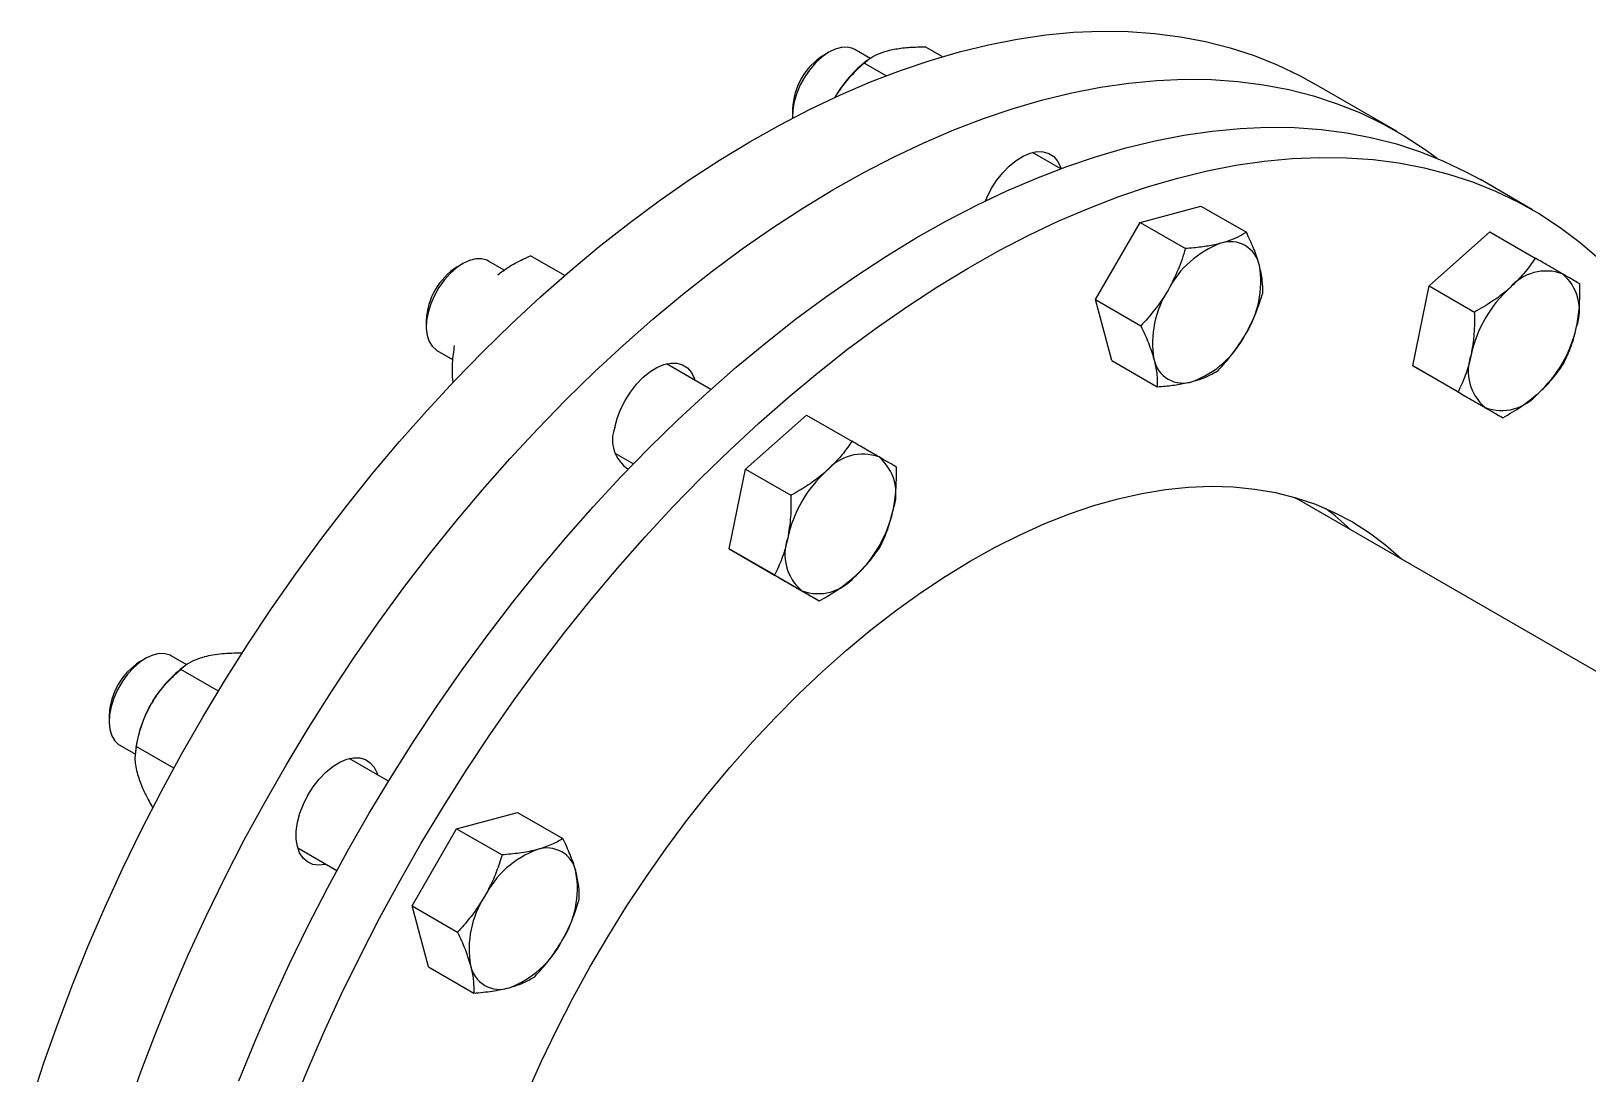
# Model space of a CAD drawing. Header units: inches. Extents: x 0.9 to 37.1, y -8.4 to 11.7.
# Drawn here: x 13.7691 to 13.9069, y 4.2174 to 4.3096 of the extents above; entities that cross this region are included whole.
import ezdxf

# ---------------------------------------------------------------- set-up
doc = ezdxf.new("R2010")
doc.units = ezdxf.units.IN
doc.header["$MEASUREMENT"] = 0

msp = doc.modelspace()

# ---------------------------------------------------------------- linework, layer by layer
at = {"color": 7, "linetype": 'Continuous', "lineweight": 25}
for p, q in [((13.8397191187947, 4.307728482760345), (13.83923195721862, 4.307447158937466)), ((13.8433639830465, 4.30716590213231), (13.84199810319405, 4.307954407787319)), ((13.84974622624419, 4.307330211246471), (13.84823417866835, 4.308203097732096)), ((13.84314272686846, 4.307016558514965), (13.84279649917661, 4.306745416275964)), ((13.84477779054494, 4.305643637172343), (13.84284489858195, 4.306759471951363)), ((13.88999682489109, 4.300703894460502), (13.88263112925373, 4.304956020042914)), ((13.83649715069891, 4.302709821796114), (13.83649715069891, 4.30214726558156)), ((13.86024955212644, 4.297418070590892), (13.85774355035159, 4.298864754621975)), ((13.9019660803018, 4.293794190389087), (13.89736252052845, 4.296451768878092)), ((13.86725113107635, 4.292670053834047), (13.87264041116275, 4.29411367961478)), ((13.87264041116275, 4.29411367961478), (13.87665772375381, 4.291794534420351)), ((13.86330590423688, 4.285836720520769), (13.86725113107635, 4.292670053834047)), ((13.86725113107635, 4.292670053834047), (13.87126844366741, 4.29035090863962)), ((13.89281654117045, 4.287049042146022), (13.89820582125684, 4.29182774670702)), ((13.89820582125684, 4.29182774670702), (13.90222313384791, 4.289508601512593)), ((13.81633706630669, 4.28797859775967), (13.81332450578241, 4.289717711932249)), ((13.80731061950129, 4.289019454351124), (13.8068234579252, 4.288738130528245)), ((13.81096835164728, 4.288449445245892), (13.80958960390063, 4.289245379378097)), ((13.81040013520521, 4.288045891434652), (13.81038799988319, 4.288036387866743)), ((13.89137248792351, 4.279992066223369), (13.89281654117045, 4.287049042146022)), ((13.89281654117045, 4.287049042146022), (13.89683385376151, 4.284729896951594)), ((13.86330590423688, 4.285836720520769), (13.86732321682795, 4.283517575326342)), ((13.86474995748382, 4.280447012988223), (13.86330590423688, 4.285836720520769)), ((13.8040886514055, 4.284000793386892), (13.8040886514055, 4.28343823717234)), ((13.80503268259305, 4.28135170485119), (13.80642291622804, 4.280549140056781)), ((13.82926432577236, 4.277887404202845), (13.82533505105818, 4.280155726212753)), ((13.86474995748382, 4.280447012988223), (13.86876727007488, 4.278127867793796)), ((13.89137248792351, 4.279992066223369), (13.89538980051457, 4.277672921028942)), ((13.89531771476297, 4.277713794861715), (13.89137248792351, 4.279992066223369)), ((13.89531771476297, 4.277713794861715), (13.89933502735403, 4.275394649667288)), ((13.83234145819041, 4.270849589253935), (13.8377307382768, 4.275628293814933)), ((13.8377307382768, 4.275628293814933), (13.84174805086787, 4.273309148620505)), ((13.82077812975059, 4.272262051685844), (13.82242339406224, 4.271312260815601)), ((13.83089740494347, 4.263792613331282), (13.83234145819041, 4.270849589253935)), ((13.83234145819041, 4.270849589253935), (13.83635877078147, 4.268530444059508)), ((13.88093465550733, 4.268347671723434), (13.88108780157278, 4.268260074139139)), ((13.95327161881891, 4.22658924343152), (13.88108780157278, 4.268260074139139)), ((13.83089740494347, 4.263792613331282), (13.83491471753453, 4.261473468136855)), ((13.83484263178293, 4.261514341969627), (13.83089740494347, 4.263792613331282)), ((13.83484263178293, 4.261514341969627), (13.838859944374, 4.2591951967752)), ((13.77924403581466, 4.25410489106897), (13.77875687423858, 4.253823567246091)), ((13.78290157083143, 4.253534995764018), (13.78152302021401, 4.254330816095943)), ((13.78777913786254, 4.254567935939813), (13.78775909568831, 4.25457950604072)), ((13.78266939007336, 4.253394334318179), (13.78232141619657, 4.253121824584588)), ((13.7856886195727, 4.251219975508832), (13.78236981560191, 4.253135880259989)), ((13.77602206771887, 4.249086230104738), (13.77602206771887, 4.248523673890186)), ((13.77696609890642, 4.246437141569036), (13.7783493452901, 4.245638610428953)), ((13.77841232241099, 4.246350341832162), (13.77834898828996, 4.245903110839793)), ((13.78174340409759, 4.244386635635054), (13.77842458876245, 4.24630254694671)), ((13.80073891244547, 4.243237717633956), (13.79726846737155, 4.245241162930602)), ((13.77988874985229, 4.240901231403541), (13.77986864200939, 4.240912839414164)), ((13.80677604809631, 4.239046462142673), (13.8121653281827, 4.240490087923404)), ((13.8121653281827, 4.240490087923404), (13.81618264077377, 4.238170942728977)), ((13.80283082125684, 4.232213128829394), (13.80677604809631, 4.239046462142673)), ((13.80677604809631, 4.239046462142673), (13.81079336068737, 4.236727316948246)), ((13.79271154606397, 4.237347488403691), (13.79618165939854, 4.235344234616099)), ((13.80427487450378, 4.226823421296848), (13.80283082125684, 4.232213128829394)), ((13.80283082125684, 4.232213128829394), (13.80684813384791, 4.229893983634967)), ((13.80427487450378, 4.226823421296848), (13.80829218709484, 4.224504276102421))]:
    msp.add_line(p, q, dxfattribs=at)
at = {"color": 7, "linetype": 'Continuous', "lineweight": 25, "flags": 128}
for points in [[(13.76912288380556, 4.214870446325373), (13.77025061927785, 4.218329785697922), (13.77147067704687, 4.221790480408147), (13.7727812665096, 4.225247451409341), (13.77418046419528, 4.228695625119847), (13.77566621658836, 4.232129940869247), (13.77723634314231, 4.235545358325593), (13.7788885394799, 4.238936864892787), (13.78062038077518, 4.242299483067257), (13.78242932531222, 4.245628277743135), (13.78431271821546, 4.248918363455197), (13.7862677953461, 4.252164911548963), (13.78829168735885, 4.255363157267413), (13.79038142391309, 4.258508406743921), (13.79253393803226, 4.261596043891156), (13.79474607060505, 4.264621537175824), (13.79701457502187, 4.267580446269319), (13.79933612193966, 4.270468428564518), (13.80170730416818, 4.273281245549154), (13.80412464167053, 4.276014769026419), (13.80658458667058, 4.278664987173664), (13.80908352885982, 4.281228010430294), (13.81161780069599, 4.283700077206245), (13.81418368278569, 4.286077559402629), (13.81677740934312, 4.288356967736471), (13.8193951737169, 4.290534956861716), (13.82203313397682, 4.29260833027898), (13.82468741855243, 4.294574045026859), (13.82735413191508, 4.296429216147891), (13.83002936029519, 4.298171120922633), (13.8327091774262, 4.299797202865618), (13.83538965030692, 4.301305075477366), (13.83806684497377, 4.302692525746881), (13.84073683227441, 4.303957517399568), (13.84339569363426, 4.305098193885737), (13.84603952680764, 4.306112881105345), (13.84866445160479, 4.307000089864975), (13.85126661558659, 4.307758518063426), (13.85384219971856, 4.308387052602733), (13.85638742397583, 4.308884771021784), (13.85889855289081, 4.309250942850166), (13.86137190103554, 4.309485030680224), (13.86380383843054, 4.309586690955789), (13.86619079587233, 4.309555774476387), (13.86852927017171, 4.309392326616217), (13.87081582929517, 4.309096587257549), (13.87304711740187, 4.308668990438676), (13.87521985976885, 4.308110163716894), (13.87733086759705, 4.307420927247481), (13.87937704269137, 4.306602292579997), (13.88135538200772, 4.305655461173708), (13.88263112925373, 4.304956020042914)], [(13.84199810319405, 4.307954407787319), (13.84182163340131, 4.308041599489849), (13.84135171802624, 4.308158406721813), (13.84082934640217, 4.308141802663057), (13.84027130798291, 4.307992320981689), (13.83969553858242, 4.307714766141943), (13.83912054390296, 4.307318058984741), (13.83856480474664, 4.306814950004528), (13.83804618302722, 4.306221609537886), (13.83758134767347, 4.305557108035617), (13.83718523887613, 4.304842803122756), (13.83687058789788, 4.304101653146936), (13.83664750788004, 4.303357479278198), (13.83652316879794, 4.302634199876993), (13.83650156701198, 4.301955061738391), (13.83650468098628, 4.301897365793542)], [(13.77761631491521, 4.214077660115512), (13.77883637268423, 4.217538354825738), (13.78014696214696, 4.220995325826931), (13.78154615983264, 4.224443499537436), (13.78303191222571, 4.227877815286837), (13.78460203877967, 4.231293232743183), (13.78625423511726, 4.234684739310377), (13.78798607641254, 4.238047357484848), (13.78979502094958, 4.241376152160725), (13.79167841385282, 4.244666237872787), (13.79363349098346, 4.247912785966554), (13.79565738299621, 4.251111031685003), (13.79774711955045, 4.254256281161512), (13.79989963366961, 4.257343918308745), (13.80211176624241, 4.260369411593413), (13.80438027065923, 4.263328320686909), (13.80670181757702, 4.266216302982108), (13.80907299980554, 4.269029119966744), (13.81149033730789, 4.27176264344401), (13.81395028230794, 4.274412861591253), (13.81644922449718, 4.276975884847884), (13.81898349633335, 4.279447951623834), (13.82154937842305, 4.281825433820218), (13.82414310498049, 4.284104842154061), (13.82676086935426, 4.286282831279306), (13.82939882961418, 4.288356204696569), (13.83205311418978, 4.290321919444449), (13.83471982755244, 4.292177090565482), (13.83739505593255, 4.293918995340223), (13.84007487306356, 4.295545077283209), (13.84275534594428, 4.297052949894955), (13.84543254061114, 4.298440400164471), (13.84810252791176, 4.299705391817158), (13.85076138927162, 4.300846068303326), (13.853405222445, 4.301860755522934), (13.85603014724215, 4.302747964282564), (13.85863231122395, 4.303506392481016), (13.86120789535592, 4.304134927020323), (13.86375311961319, 4.304632645439375), (13.86626424852817, 4.304998817267754), (13.8687375966729, 4.305232905097814), (13.8711695340679, 4.305334565373379), (13.87355649150969, 4.305303648893977), (13.87589496580907, 4.305140201033805), (13.87818152493253, 4.304844461675138), (13.88041281303924, 4.304416864856266), (13.88258555540621, 4.303858038134484), (13.88469656323441, 4.303168801665071), (13.88674273832873, 4.302350166997588), (13.88872107764508, 4.301403335591297), (13.89062867769768, 4.300329697051856), (13.89246273882041, 4.299130827091873), (13.89354245442984, 4.298340136881827)], [(13.78751265778432, 4.216743200244521), (13.78891185547, 4.220191373955027), (13.79039760786307, 4.223625689704427), (13.79196773441703, 4.227041107160773), (13.79361993075462, 4.230432613727967), (13.7953517720499, 4.233795231902437), (13.79716071658694, 4.237124026578315), (13.79904410949018, 4.240414112290377), (13.80099918662082, 4.243660660384143), (13.80302307863357, 4.246858906102593), (13.80511281518781, 4.250004155579101), (13.80726532930698, 4.253091792726336), (13.80947746187977, 4.256117286011004), (13.81174596629659, 4.259076195104498), (13.81406751321438, 4.261964177399697), (13.8164386954429, 4.264776994384333), (13.81885603294525, 4.2675105178616), (13.8213159779453, 4.270160736008844), (13.82381492013455, 4.272723759265475), (13.82634919197071, 4.275195826041425), (13.82891507406041, 4.277573308237809), (13.83150880061785, 4.279852716571651), (13.83412656499162, 4.282030705696895), (13.83676452525154, 4.28410407911416), (13.83941880982714, 4.28606979386204), (13.8420855231898, 4.287924964983072), (13.84476075156991, 4.289666869757813), (13.84744056870092, 4.291292951700798), (13.85012104158164, 4.292800824312545), (13.85279823624849, 4.29418827458206), (13.85546822354912, 4.295453266234748), (13.85812708490898, 4.296593942720916), (13.86077091808236, 4.297608629940525), (13.86339584287951, 4.298495838700155), (13.86599800686131, 4.299254266898606), (13.86857359099328, 4.299882801437913), (13.87111881525055, 4.300380519856963), (13.87362994416553, 4.300746691685345), (13.87610329231026, 4.300980779515404), (13.87853522970526, 4.301082439790969), (13.88092218714705, 4.301051523311568), (13.88326066144643, 4.300888075451395), (13.88554722056989, 4.300592336092728), (13.8877785086766, 4.300164739273856), (13.88995125104357, 4.299605912552074), (13.89206225887177, 4.298916676082661), (13.89410843396609, 4.298098041415177), (13.89608677328244, 4.297151210008887), (13.89736252052845, 4.296451768878092)], [(13.79211621755767, 4.214085621755515), (13.79351541524335, 4.217533795466021), (13.79500116763642, 4.220968111215421), (13.79657129419038, 4.224383528671765), (13.79822349052797, 4.22777503523896), (13.79995533182325, 4.231137653413431), (13.80176427636029, 4.234466448089309), (13.80364766926353, 4.23775653380137), (13.80560274639417, 4.241003081895137), (13.80762663840692, 4.244201327613586), (13.80971637496116, 4.247346577090094), (13.81186888908032, 4.250434214237329), (13.81408102165312, 4.253459707521998), (13.81634952606993, 4.256418616615492), (13.81867107298773, 4.25930659891069), (13.82104225521625, 4.262119415895326), (13.8234595927186, 4.264852939372593), (13.82591953771865, 4.267503157519838), (13.82841847990789, 4.270066180776468), (13.83095275174406, 4.272538247552419), (13.83351863383376, 4.274915729748803), (13.83611236039119, 4.277195138082645), (13.83873012476498, 4.27937312720789), (13.84136808502489, 4.281446500625154), (13.84402236960049, 4.283412215373033), (13.84668908296315, 4.285267386494064), (13.84936431134326, 4.287009291268806), (13.85204412847427, 4.288635373211792), (13.85472460135499, 4.290143245823539), (13.85740179602185, 4.291530696093054), (13.86007178332247, 4.292795687745742), (13.86273064468233, 4.29393636423191), (13.86537447785571, 4.294951051451518), (13.86799940265286, 4.295838260211148), (13.87060156663466, 4.2965966884096), (13.87317715076663, 4.297225222948906), (13.8757223750239, 4.297722941367957), (13.87823350393888, 4.298089113196339), (13.88070685208361, 4.298323201026397), (13.88313878947861, 4.298424861301962), (13.8855257469204, 4.298393944822561), (13.88786422121978, 4.29823049696239), (13.89015078034324, 4.297934757603723), (13.89238206844994, 4.29750716078485), (13.89455481081692, 4.296948334063068), (13.89666581864511, 4.296259097593655), (13.89871199373944, 4.29544046292617), (13.90069033305579, 4.294493631519881), (13.90259793310839, 4.29341999298044), (13.90443199423112, 4.292221123020457), (13.90618982468637, 4.29089878114692), (13.90786884461554, 4.289454908078881)], [(13.85357293922117, 4.294567568934159), (13.8536893223624, 4.294843396124045), (13.85408517183521, 4.29562991384338), (13.85455699108113, 4.296375009312222), (13.85509120671948, 4.297057247490525), (13.85567245033899, 4.297657001628048), (13.856284000619, 4.298157017890222), (13.85690826437141, 4.298542911719562), (13.85752728266464, 4.298803581653195), (13.85812324746944, 4.29893152869173), (13.85867901396345, 4.298923072031821), (13.85917859375653, 4.298778454956174), (13.8596076148476, 4.298501837834755), (13.85995373508099, 4.298101178438511), (13.86020699720776, 4.297588003008793), (13.86026522878114, 4.297409020650767)], [(13.80958960390063, 4.289245379378097), (13.80944943811362, 4.289316902329215), (13.80898460275987, 4.28944471635576), (13.80846598104045, 4.289439268930711), (13.80791024188413, 4.289300735138793), (13.80733524720467, 4.289033567570064), (13.80675947780418, 4.288646353210008), (13.80620143938492, 4.288151537446758), (13.80567906776086, 4.287565024066083), (13.80520915238578, 4.28690566409062), (13.80480679672651, 4.286194649892506), (13.80448493282498, 4.28545483405309), (13.80425390565183, 4.284709994862176), (13.80412114061048, 4.283984072064213), (13.80409090487861, 4.283300397415223), (13.80416417025751, 4.28268094478095), (13.80433858193763, 4.282145623878749), (13.80460853418406, 4.281711640362878), (13.80496535050948, 4.281392942820622), (13.80503268259305, 4.28135170485119)], [(13.8207600717968, 4.274528112970044), (13.82097233123788, 4.275329054427774), (13.82128082306898, 4.276134367714825), (13.82167667254179, 4.276920885434159), (13.82214849178771, 4.277665980903001), (13.82268270742606, 4.278348219081304), (13.82326395104558, 4.278947973218827), (13.82387550132559, 4.279447989481), (13.82449976507799, 4.279833883310342), (13.82511878337122, 4.280094553243975), (13.82571474817603, 4.28022250028251), (13.82627051467004, 4.280214043622599), (13.82677009446311, 4.280069426546953), (13.82719911555418, 4.279792809425535), (13.82754523578757, 4.279392150029291), (13.82779849791435, 4.278878974599572), (13.82785672948772, 4.278699992241545)], [(13.81301181927001, 4.215666426111927), (13.81427800623674, 4.21848554114839), (13.81562695389733, 4.22128214487279), (13.81705574073152, 4.2240501804642), (13.81856127230519, 4.226783652973907), (13.8201402879722, 4.229476642309137), (13.82178936793623, 4.232123316054656), (13.82350494065729, 4.234717942104485), (13.82528329058687, 4.237254901076364), (13.82712056621503, 4.239728698482081), (13.82901278841188, 4.242133976627317), (13.8309558590455, 4.244465526215206), (13.83294556985757, 4.246718297628523), (13.83497761157753, 4.248887411866029), (13.83704758325551, 4.250968171109298), (13.83915100179378, 4.252956068897145), (13.84128331165619, 4.254846799885621), (13.84343989473437, 4.256636269172428), (13.84561608034961, 4.258320601165563), (13.84780715536845, 4.259896147976993), (13.85000837441031, 4.26135949732316), (13.85221497012489, 4.262707479915237), (13.85442216351723, 4.263937176323094), (13.85662517429795, 4.265045923298136), (13.85881923123625, 4.266031319541307), (13.86099958249337, 4.266891230903771), (13.863161505914, 4.267623795008998), (13.86530031925342, 4.268227425286263), (13.8674113903182, 4.268700814406797), (13.8694901469985, 4.269042937115181), (13.87153208717025, 4.26925305244981), (13.87353278844573, 4.269330705347657), (13.87548791775148, 4.269275727629838), (13.87739324071279, 4.269088238365845), (13.8792446308244, 4.268768643615677), (13.88103807838758, 4.268317635550395), (13.88276969919428, 4.267736190953039), (13.88443574293942, 4.267025569103134), (13.88603260134324, 4.266187309049367), (13.88755681596602, 4.265223226276352), (13.88900508569829, 4.264135408772698), (13.89037427391032, 4.262926212508884), (13.89044526137456, 4.262858127579241)], [(13.78152302021401, 4.254330816095943), (13.78141867989007, 4.254385771001181), (13.78095902858612, 4.25452456321799), (13.780444272837, 4.254530273645764), (13.77989095731603, 4.254402718746657), (13.77931686603934, 4.254145998240078), (13.77874045077291, 4.253768363334339), (13.7781802379777, 4.253281951526031), (13.77765423335386, 4.252702396490892), (13.77717934312283, 4.252048325604611), (13.77677083064736, 4.251340761243646), (13.77644182585454, 4.250602445108743), (13.77620290322911, 4.249857107287966), (13.77606174194085, 4.249128703552142), (13.77602287902971, 4.248440645396672), (13.77608756358163, 4.247815047576808), (13.77625371658188, 4.247272017321227), (13.77651599773633, 4.246829008069148), (13.77686597711287, 4.246500258502443), (13.77696609890642, 4.246437141569036)], [(13.79269348811017, 4.239613549687893), (13.79290574755125, 4.240414491145622), (13.79321423938235, 4.241219804432673), (13.79361008885517, 4.242006322152008), (13.79408190810108, 4.242751417620851), (13.79461612373943, 4.243433655799153), (13.79519736735895, 4.244033409936677), (13.79580891763896, 4.244533426198851), (13.79643318139136, 4.244919320028193), (13.79705219968459, 4.245179989961825), (13.7976481644894, 4.24530793700036), (13.79820393098341, 4.245299480340449), (13.79870351077649, 4.245154863264804), (13.79913253186755, 4.244878246143385), (13.79947865210094, 4.244477586747141), (13.79973191422772, 4.243964411317423), (13.7997901458011, 4.243785428959391)], [(13.79523322449351, 4.235891754432488), (13.79514753508811, 4.235872042192812), (13.79456958737544, 4.23581208099259), (13.7940400064104, 4.235888894582203), (13.79357402727315, 4.236100273174538), (13.79318505533506, 4.236440135792344), (13.79288428061058, 4.236898705206895), (13.79268035584093, 4.237462789211049), (13.79257914757044, 4.238116160135035), (13.79258356737678, 4.238840021686955), (13.79269348811017, 4.239613549687893)]]:
    msp.add_lwpolyline(points, dxfattribs=at)
at = {"color": 7, "linetype": 'Continuous', "lineweight": 25}
for centre, radius, start, end in [((13.84237563120612, 4.30247430090362), 0.005883196679058201, 122.2997006671815, 177.7056758654966), ((13.8494394472475, 4.298510910556454), 0.01057997370116131, 128.8938449251032, 150.5365336088757), ((13.87524313549788, 4.288348082727057), 0.002616873407542941, 11.06996169794497, 108.919286547304), ((13.87736647461419, 4.282771015191132), 0.008583448034914726, 110.2567276937633, 152.8704367937192), ((13.8099712572953, 4.283762890961721), 0.005887414510519142, 122.3212517154342, 177.6841248172397), ((13.86935020394674, 4.287398208283102), 0.008584854303465098, 327.1308904354628, 9.739794254309524), ((13.90319110173441, 4.284145033917049), 0.004226779456176956, 70.13598149328354, 139.8555380385976), ((13.9075080994784, 4.278567021899516), 0.0112211479227692, 132.2728414399962, 167.7271584143866), ((13.90190141625819, 4.284888637382647), 0.004227805813529073, 340.1450304065559, 49.852697578678), ((13.87693792502975, 4.282025916616345), 0.008584854303463146, 147.1308904354424, 189.7397942542889), ((13.86892165436229, 4.286653109708329), 0.008583448034927504, 290.2567276937924, 332.8704367936771), ((13.89491319687136, 4.285837951965662), 0.01122114792275468, 312.272841439971, 347.7271584144084), ((13.87104499347861, 4.281076042172394), 0.002616873407544069, 191.0699616979457, 288.9192865473169), ((13.90051988009155, 4.279516336482536), 0.004227805813529172, 160.1450304065323, 229.8526975786711), ((13.89923019461533, 4.280259939948132), 0.004226779456174587, 250.1359814932777, 319.8555380386392), ((13.82367292634635, 4.273448189211683), 0.003106598936251841, 159.6580332651881, 236.8377247108728), ((13.84271601875437, 4.267945581024964), 0.00422677945617445, 70.13598149327119, 139.8555380386345), ((13.84142633327815, 4.268689184490559), 0.004227805813532211, 340.1450304065608, 49.85269757864124), ((13.84703301649835, 4.262367569007434), 0.01122114792275511, 132.2728414399719, 167.7271584144081), ((13.83443811389131, 4.269638499073577), 0.01122114792275995, 312.2728414399739, 347.7271584143954), ((13.86975327388895, 4.248822438238995), 0.02318410440520574, 46.05701836928078, 53.17548142220049), ((13.84004479711151, 4.263316883590449), 0.004227805813528786, 160.145030406553, 229.8526975786834), ((13.83875511163529, 4.264060487056045), 0.004226779456175392, 250.1359814932818, 319.8555380386169), ((13.78196075925799, 4.248815950123396), 0.005944838809009532, 122.6112070126907, 177.3941695200224), ((13.78888921982117, 4.244951011749249), 0.01048323551397876, 128.7927650676031, 150.6376134663564), ((13.78877312148773, 4.244748649773502), 0.01048387213577342, 149.3625335858981, 171.2121214549297), ((13.81689139163416, 4.229147423499747), 0.00858344803492621, 110.2567276937852, 152.8704367936776), ((13.81476805251784, 4.23472449103568), 0.002616873407544621, 11.06996169798126, 108.9192865472914), ((13.8088751209667, 4.233774616591729), 0.008584854303468299, 327.1308904354641, 9.73979425429383), ((13.81646284204971, 4.228402324924971), 0.008584854303469175, 147.1308904354665, 189.7397942542935), ((13.80844657138226, 4.233029518016946), 0.008583448034917927, 290.2567276937691, 332.8704367937044), ((13.81056991049857, 4.227452450481018), 0.002616873407543371, 191.0699616979439, 288.9192865473049)]:
    msp.add_arc(centre, radius, start, end, dxfattribs=at)
for points, knots in [([(13.84284489858195, 4.306759471951363), (13.8429772895701, 4.306875862490083), (13.84329051413852, 4.307151231507039), (13.84392882140481, 4.307542961028753), (13.84457025637518, 4.307749013379611), (13.84489504025688, 4.30785334583019)], [0, 0, 0, 0, 0.2654708005954765, 0.6280788300799357, 1, 1, 1, 1]), ([(13.84489504025688, 4.30785334583019), (13.84495718298252, 4.307869416480385), (13.84536508118211, 4.307974902508123), (13.84622382435956, 4.308115656896326), (13.84731433887526, 4.308189965945344), (13.84800643293713, 4.30819984639594), (13.84823417866835, 4.308203097732096)], [0, 0, 0, 0, 0.0662543887300802, 0.4348867160202416, 0.8140395284738057, 1, 1, 1, 1]), ([(13.84284489858195, 4.306759471951365), (13.8423690454082, 4.306326089572148), (13.84140000598187, 4.305443538744922), (13.84058843254337, 4.304336714744879), (13.84023729865172, 4.303731267236563), (13.84022778679395, 4.303714866283185)], [0, 0, 0, 0, 0.4841952181635558, 0.9860273763411902, 1, 1, 1, 1]), ([(13.87665772375381, 4.291794534420351), (13.87641413422874, 4.291651588500486), (13.87592465287551, 4.291364345597592), (13.87515398356203, 4.291043698392884), (13.87460364063203, 4.290884164781661), (13.87439465128451, 4.290823582872638)], [0, 0, 0, 0, 0.380593487973868, 0.7647841813874858, 1, 1, 1, 1]), ([(13.87781131795118, 4.28885054199673), (13.87779368423643, 4.288914730623509), (13.87766017381403, 4.289400722985249), (13.87732154964126, 4.290367189460105), (13.87688034663672, 4.291315855212487), (13.87665772375381, 4.291794534420351)], [0, 0, 0, 0, 0.07010571820324434, 0.5307925293049198, 1, 1, 1, 1]), ([(13.81041403270248, 4.288035049969079), (13.81071008386906, 4.288258944800591), (13.81139133635115, 4.288774156111719), (13.81240624193399, 4.289305071370144), (13.81309715024378, 4.289615545090528), (13.81332450578241, 4.289717711932249)], [0, 0, 0, 0, 0.3402184943845898, 0.7828872840778969, 1, 1, 1, 1]), ([(13.87126844366741, 4.290350908639621), (13.87106870485624, 4.289726393193875), (13.87066556508276, 4.288465911999139), (13.87004200838683, 4.287282290252271), (13.86972739782158, 4.286685103325632)], [0, 0, 0, 0, 0.4954579634770109, 1, 1, 1, 1]), ([(13.87439465128451, 4.290823582872638), (13.87402503630984, 4.290736798654033), (13.87328028005797, 4.290561932661579), (13.8722002045131, 4.290426507831609), (13.87151133842072, 4.290370616107661), (13.87126844366741, 4.29035090863962)], [0, 0, 0, 0, 0.3894480145147129, 0.7847188654868371, 1, 1, 1, 1]), ([(13.87810177700074, 4.286404826887805), (13.87810513898317, 4.286772849226466), (13.87811192458897, 4.287515641482903), (13.87791212516131, 4.288402888553056), (13.87781131795118, 4.28885054199673)], [0, 0, 0, 0, 0.4954579634770053, 1, 1, 1, 1]), ([(13.90222313384791, 4.289508601512593), (13.90190613473888, 4.289050926437856), (13.90126632443733, 4.28812718495326), (13.9003981113685, 4.287291665341312), (13.89996006137861, 4.286870110574746)], [0, 0, 0, 0, 0.4954579634770109, 1, 1, 1, 1]), ([(13.90462731484154, 4.288120327174417), (13.90435286223967, 4.288278814080078), (13.90379985355469, 4.288598157510188), (13.90296039247151, 4.289082891444608), (13.90241532506557, 4.289397625887869), (13.90222313384791, 4.289508601512593)], [0, 0, 0, 0, 0.389448014514714, 0.7847188654868585, 1, 1, 1, 1]), ([(13.89996006137861, 4.286870110574746), (13.89989565990009, 4.286813760151641), (13.89940805597058, 4.286387113304943), (13.89840181690049, 4.285632871776937), (13.89735969115488, 4.285032721626888), (13.89683385376151, 4.284729896951594)], [0, 0, 0, 0, 0.07010571820324611, 0.5307925293049249, 1, 1, 1, 1]), ([(13.90616836068737, 4.287230330150938), (13.90601467343921, 4.287319098004932), (13.90570584635732, 4.287497472708379), (13.90517788586223, 4.287802382254794), (13.90477884728891, 4.288032819895633), (13.90462731484154, 4.288120327174417)], [0, 0, 0, 0, 0.3805934879738687, 0.7647841813874844, 1, 1, 1, 1]), ([(13.9058779016378, 4.283452703532264), (13.9058945043023, 4.283536656400086), (13.90602020831773, 4.28417229007158), (13.90617031216969, 4.285420893229665), (13.90616901514305, 4.286623511297556), (13.90616836068737, 4.287230330150938)], [0, 0, 0, 0, 0.0701057182032467, 0.5307925293049194, 0.9999999999999999, 0.9999999999999999, 0.9999999999999999, 0.9999999999999999]), ([(13.86972739782158, 4.286685103325632), (13.86968011453268, 4.286604396789166), (13.86932211782209, 4.285993342117443), (13.86856024276436, 4.284891414431124), (13.86773807000769, 4.28397831063051), (13.86732321682795, 4.283517575326342)], [0, 0, 0, 0, 0.07010571820324442, 0.530792529304915, 1, 1, 1, 1]), ([(13.87656073115491, 4.282739021573818), (13.87660698339357, 4.282820323322921), (13.87695717369719, 4.283435884537464), (13.87753052843411, 4.284646642688466), (13.87791020115959, 4.285815196319679), (13.87810177700074, 4.286404826887805)], [0, 0, 0, 0, 0.07010571820324736, 0.5307925293049112, 1, 1, 1, 1]), ([(13.89683385376151, 4.284729896951594), (13.89683721574394, 4.284087221234375), (13.89684400134974, 4.282790086533563), (13.89664420192207, 4.28156857450131), (13.89654339471194, 4.280952270332921)], [0, 0, 0, 0, 0.4954579634770006, 1, 1, 1, 1]), ([(13.86732321682795, 4.283517575326342), (13.86756109940609, 4.283010285467256), (13.86804122606804, 4.281986404741786), (13.86833073938618, 4.281047366945055), (13.86847681102532, 4.280573582902721)], [0, 0, 0, 0, 0.4954579634770093, 1, 1, 1, 1]), ([(13.87415655016128, 4.279571493574528), (13.87459753353302, 4.280056741499847), (13.87548758557424, 4.281036134225549), (13.87620085616065, 4.28216796524584), (13.87656073115491, 4.282739021573818)], [0, 0, 0, 0, 0.4954579634770066, 1, 1, 1, 1]), ([(13.90472430744043, 4.280173354228285), (13.90496219001857, 4.280676762425081), (13.90544231668052, 4.281692808656859), (13.90573182999867, 4.282862529962534), (13.9058779016378, 4.283452703532264)], [0, 0, 0, 0, 0.4954579634770069, 1, 1, 1, 1]), ([(13.80656870070428, 4.281782580398385), (13.80649300491481, 4.281274863436288), (13.80633887795264, 4.280241082382405), (13.8063722400537, 4.279109360030691), (13.80642949851985, 4.278521605362839), (13.80643210315715, 4.278494868919652)], [0, 0, 0, 0, 0.4794977122872123, 0.9763228084697086, 1, 1, 1, 1]), ([(13.86847681102532, 4.280573582902721), (13.86849341368982, 4.280509989488578), (13.86861911770524, 4.28002850366966), (13.8687692215572, 4.279170867659484), (13.86876792453056, 4.278477651737703), (13.86876727007488, 4.278127867793796)], [0, 0, 0, 0, 0.07010571820324346, 0.5307925293049105, 1, 1, 1, 1]), ([(13.89654339471194, 4.280952270332921), (13.8965257609972, 4.280868912677735), (13.8963922505748, 4.280237785549063), (13.89605362640203, 4.279098012855657), (13.89561242339749, 4.278150844618366), (13.89538980051457, 4.277672921028942)], [0, 0, 0, 0, 0.07010571820324563, 0.5307925293049113, 1, 1, 1, 1]), ([(13.90246123497114, 4.277534863290438), (13.90252460539942, 4.27759180892618), (13.90300440292195, 4.2780229623157), (13.90382212167123, 4.278886034308386), (13.90442174738566, 4.279741634289034), (13.90472430744043, 4.280173354228285)], [0, 0, 0, 0, 0.07010571820324679, 0.5307925293049264, 1, 1, 1, 1]), ([(13.86876727007488, 4.278127867793796), (13.86901016533828, 4.278147575555712), (13.86969284671484, 4.278202966187241), (13.87077333480178, 4.278337986476541), (13.87151846966401, 4.278512642134753), (13.87189347769198, 4.278600542026813)], [0, 0, 0, 0, 0.2152816572951914, 0.6050705810156096, 1, 1, 1, 1]), ([(13.87189347769198, 4.278600542026813), (13.87210246909285, 4.278661122747369), (13.8726493182829, 4.27881963892474), (13.87342067834958, 4.279139920189722), (13.8739103458914, 4.279427099933655), (13.87415655016128, 4.279571493574528)], [0, 0, 0, 0, 0.2352153999993374, 0.6154671935981766, 1, 1, 1, 1]), ([(13.89538980051457, 4.277672921028942), (13.8955819920558, 4.277561945217335), (13.89612216556141, 4.277250036624419), (13.89696209193751, 4.276765034109157), (13.8975154766227, 4.276445473617408), (13.89779398150821, 4.276284646690766)], [0, 0, 0, 0, 0.2152816572951922, 0.6050705810156102, 1, 1, 1, 1]), ([(13.89933502735403, 4.275394649667288), (13.89989327102363, 4.2757130572216), (13.90101999359293, 4.276355710237161), (13.90197792055224, 4.277139439122531), (13.90246123497114, 4.277534863290438)], [0, 0, 0, 0, 0.4954579634770078, 1, 1, 1, 1]), ([(13.89779398150821, 4.276284646690766), (13.8979455160099, 4.276197138226043), (13.89834202284786, 4.275968162618155), (13.89887066368973, 4.275662860310568), (13.89917966290725, 4.275484386228131), (13.89933502735403, 4.275394649667288)], [0, 0, 0, 0, 0.2352153999993367, 0.6154671935981773, 1, 1, 1, 1]), ([(13.84174805086787, 4.273309148620505), (13.8415044613428, 4.272958571038414), (13.84101497998957, 4.272254102366185), (13.84024431067609, 4.271372912791092), (13.83969396774609, 4.270863937806852), (13.83948497839857, 4.270670657682658)], [0, 0, 0, 0, 0.3805934879738687, 0.7647841813874864, 1, 1, 1, 1]), ([(13.8441522318615, 4.27192087428233), (13.8441049485726, 4.27194817912073), (13.84374695186201, 4.272154912674113), (13.84298507680428, 4.272594859071853), (13.84216290404761, 4.273069602074395), (13.84174805086787, 4.273309148620505)], [0, 0, 0, 0, 0.07010571820324495, 0.5307925293049239, 1, 1, 1, 1]), ([(13.84569327770733, 4.271030877258851), (13.84549353889616, 4.271146244141121), (13.84509039912268, 4.271379093122821), (13.84446684242675, 4.271739190179837), (13.8441522318615, 4.27192087428233)], [0, 0, 0, 0, 0.4954579634770068, 1, 1, 1, 1]), ([(13.83948497839857, 4.270670657682658), (13.8391153634239, 4.270364093472649), (13.83837060717202, 4.269746381454328), (13.83729053162716, 4.269055251225637), (13.83660166553478, 4.268667252670579), (13.83635877078147, 4.268530444059508)], [0, 0, 0, 0, 0.3894480145147165, 0.7847188654868581, 1, 1, 1, 1]), ([(13.84540281865776, 4.267253250640175), (13.84541942132226, 4.267337203507999), (13.84554512533769, 4.267972837179493), (13.84569522918965, 4.269221440337578), (13.84569393216301, 4.270424058405468), (13.84569327770733, 4.271030877258851)], [0, 0, 0, 0, 0.07010571820324778, 0.5307925293049113, 1, 1, 1, 1]), ([(13.83635877078147, 4.268530444059508), (13.8363621327639, 4.267887768342288), (13.8363689183697, 4.266590633641475), (13.83616911894203, 4.265369121609223), (13.8360683117319, 4.264752817440832)], [0, 0, 0, 0, 0.4954579634769993, 1, 1, 1, 1]), ([(13.84424922446039, 4.263973901336198), (13.84448710703853, 4.264477309532992), (13.84496723370048, 4.265493355764771), (13.84525674701863, 4.266663077070446), (13.84540281865776, 4.267253250640175)], [0, 0, 0, 0, 0.4954579634770081, 1, 1, 1, 1]), ([(13.8360683117319, 4.264752817440832), (13.83605067801716, 4.264669459785646), (13.83591716759476, 4.264038332656976), (13.83557854342199, 4.262898559963569), (13.83513734041745, 4.261951391726279), (13.83491471753453, 4.261473468136855)], [0, 0, 0, 0, 0.07010571820324907, 0.5307925293049115, 0.9999999999999999, 0.9999999999999999, 0.9999999999999999, 0.9999999999999999]), ([(13.8419861519911, 4.26133541039835), (13.84219514339196, 4.261528689331811), (13.84274199258202, 4.262034425107443), (13.8435133526487, 4.262915272776689), (13.84400302019051, 4.263619710745629), (13.84424922446039, 4.263973901336198)], [0, 0, 0, 0, 0.235215399999337, 0.6154671935981763, 0.9999999999999999, 0.9999999999999999, 0.9999999999999999, 0.9999999999999999]), ([(13.83491471753453, 4.261473468136855), (13.83535570090627, 4.261218833734159), (13.8362457529475, 4.260704896283426), (13.83695902353391, 4.260293008499832), (13.83731889852817, 4.260085193798679)], [0, 0, 0, 0, 0.495457963477008, 1, 1, 1, 1]), ([(13.838859944374, 4.2591951967752), (13.83910283963739, 4.259332006110943), (13.83978552101395, 4.2597165224014), (13.84086600910089, 4.260407126259956), (13.84161114396313, 4.261024633972256), (13.8419861519911, 4.26133541039835)], [0, 0, 0, 0, 0.2152816572951922, 0.6050705810155991, 1, 1, 1, 1]), ([(13.83731889852817, 4.260085193798679), (13.83736515076682, 4.260058484172916), (13.83771534107044, 4.259856257162354), (13.83828869580736, 4.259525141229294), (13.83866836853284, 4.259305848057353), (13.838859944374, 4.2591951967752)], [0, 0, 0, 0, 0.07010571820324582, 0.5307925293049253, 1, 1, 1, 1]), ([(13.78441995727684, 4.254229754138816), (13.78406749717149, 4.254114638410691), (13.78334984027531, 4.253880247071375), (13.78274576064343, 4.253474254753328), (13.78245470665867, 4.253212287620495), (13.78236981560191, 4.253135880259989)], [0, 0, 0, 0, 0.4060446745436679, 0.8267623950147113, 1, 1, 1, 1]), ([(13.78775909568831, 4.25457950604072), (13.78717101225002, 4.254565005931564), (13.78597342427728, 4.254535477542906), (13.78491216342287, 4.254360573573675), (13.78443293897665, 4.25423320443834), (13.78441995727684, 4.254229754138816)], [0, 0, 0, 0, 0.4841952181635583, 0.9860273763411921, 1, 1, 1, 1]), ([(13.77975270381391, 4.250091274591811), (13.77979837790763, 4.250168811887854), (13.78009817777002, 4.250677758399802), (13.78075512584456, 4.251571682097014), (13.78162249149904, 4.252478860086857), (13.78218478351747, 4.25297320678045), (13.78236981560191, 4.253135880259989)], [0, 0, 0, 0, 0.06625438873007801, 0.4348867160202422, 0.8140395284738069, 1, 1, 1, 1]), ([(13.77842458876245, 4.24630254694671), (13.77849584856079, 4.24664710028681), (13.77866444251038, 4.247462280932908), (13.77906173036138, 4.24875357850087), (13.77952044065781, 4.249641622705984), (13.77975270381391, 4.250091274591811)], [0, 0, 0, 0, 0.2654708005955088, 0.6280788300799403, 1, 1, 1, 1]), ([(13.77842458876245, 4.24630254694671), (13.7783675846381, 4.24598136160982), (13.77825149999896, 4.245327291674446), (13.77837177268271, 4.244470081178275), (13.77849867924866, 4.243992686307378), (13.77850211701765, 4.243979754168898)], [0, 0, 0, 0, 0.4841952181635701, 0.9860273763411911, 1, 1, 1, 1]), ([(13.77850211701765, 4.243979754168898), (13.77862761705699, 4.243588628225397), (13.77888315227174, 4.242792242403652), (13.77941134277994, 4.241732391958108), (13.7797653806, 4.241097900191237), (13.77986864200939, 4.240912839414164)], [0, 0, 0, 0, 0.4060446745436692, 0.8267623950146965, 1, 1, 1, 1]), ([(13.81391956830447, 4.237199991181263), (13.81385516682595, 4.237183175665256), (13.81336756289644, 4.237055860083863), (13.81236132382635, 4.236865983640061), (13.81131919808074, 4.236773820676527), (13.81079336068737, 4.236727316948246)], [0, 0, 0, 0, 0.07010571820324506, 0.530792529304923, 1, 1, 1, 1]), ([(13.81618264077377, 4.238170942728977), (13.81586564166474, 4.237984083382106), (13.81522583136319, 4.237606938678322), (13.81435761829436, 4.237336459364896), (13.81391956830447, 4.237199991181263)], [0, 0, 0, 0, 0.495457963477013, 1, 1, 1, 1]), ([(13.81733623497114, 4.235226950305355), (13.81731860125639, 4.235291138932134), (13.81718509083399, 4.235777131293873), (13.81684646666122, 4.236743597768731), (13.81640526365668, 4.237692263521111), (13.81618264077377, 4.238170942728977)], [0, 0, 0, 0, 0.07010571820324728, 0.5307925293049212, 1, 1, 1, 1]), ([(13.81079336068737, 4.236727316948246), (13.81063967343921, 4.236248824551783), (13.81033084635732, 4.235287317255178), (13.80980288586223, 4.234060796565904), (13.80940384728891, 4.233336542621394), (13.80925231484154, 4.233061511634258)], [0, 0, 0, 0, 0.380593487973868, 0.7647841813874868, 1, 1, 1, 1]), ([(13.8176266940207, 4.23278123519643), (13.81763005600313, 4.23314925753509), (13.81763684160893, 4.233892049791528), (13.81743704218127, 4.234779296861681), (13.81733623497114, 4.235226950305355)], [0, 0, 0, 0, 0.4954579634770069, 1, 1, 1, 1]), ([(13.80925231484154, 4.233061511634258), (13.80897786223967, 4.23261954843692), (13.80842485355469, 4.231729014024429), (13.80758539247151, 4.230695532575498), (13.80704032506557, 4.23010293428263), (13.80684813384791, 4.229893983634967)], [0, 0, 0, 0, 0.3894480145147173, 0.7847188654868388, 1, 1, 1, 1]), ([(13.81608564817487, 4.229115429882443), (13.81623718267657, 4.22939045967745), (13.81663368951452, 4.230110105653393), (13.8171623303564, 4.231336299243274), (13.81747132957392, 4.232297795831427), (13.8176266940207, 4.23278123519643)], [0, 0, 0, 0, 0.2352153999993357, 0.6154671935981749, 1, 1, 1, 1]), ([(13.80684813384791, 4.229893983634967), (13.80708601642605, 4.229386693775881), (13.807566143088, 4.228362813050411), (13.80785565640614, 4.22742377525368), (13.80800172804528, 4.226949991211345)], [0, 0, 0, 0, 0.4954579634770079, 1, 1, 1, 1]), ([(13.81368146718124, 4.225947901883152), (13.81387365872246, 4.226156853520883), (13.81441383222807, 4.226744132950235), (13.81525375860418, 4.227777012974033), (13.81580714328936, 4.228667346794284), (13.81608564817487, 4.229115429882443)], [0, 0, 0, 0, 0.2152816572951895, 0.6050705810156078, 1, 1, 1, 1]), ([(13.80800172804528, 4.226949991211345), (13.80801833070977, 4.226886397797203), (13.8081440347252, 4.226404911978285), (13.80829413857716, 4.225547275968109), (13.80829284155052, 4.224854060046328), (13.80829218709484, 4.224504276102421)], [0, 0, 0, 0, 0.07010571820324564, 0.5307925293049117, 1, 1, 1, 1]), ([(13.80829218709484, 4.224504276102421), (13.80885043076443, 4.224551867928868), (13.80997715333374, 4.224647924163616), (13.81093508029305, 4.224866612750464), (13.81141839471194, 4.224976950335438)], [0, 0, 0, 0, 0.4954579634770092, 0.9999999999999999, 0.9999999999999999, 0.9999999999999999, 0.9999999999999999]), ([(13.81141839471194, 4.224976950335438), (13.81148176514022, 4.224994361064081), (13.81196156266275, 4.225126183188295), (13.81277928141204, 4.225424890096779), (13.81337890712647, 4.225772502890912), (13.81368146718124, 4.225947901883152)], [0, 0, 0, 0, 0.07010571820324615, 0.5307925293049236, 1, 1, 1, 1])]:
    msp.add_open_spline(points, degree=3, knots=knots, dxfattribs=at)

doc.saveas('drawing.dxf')
